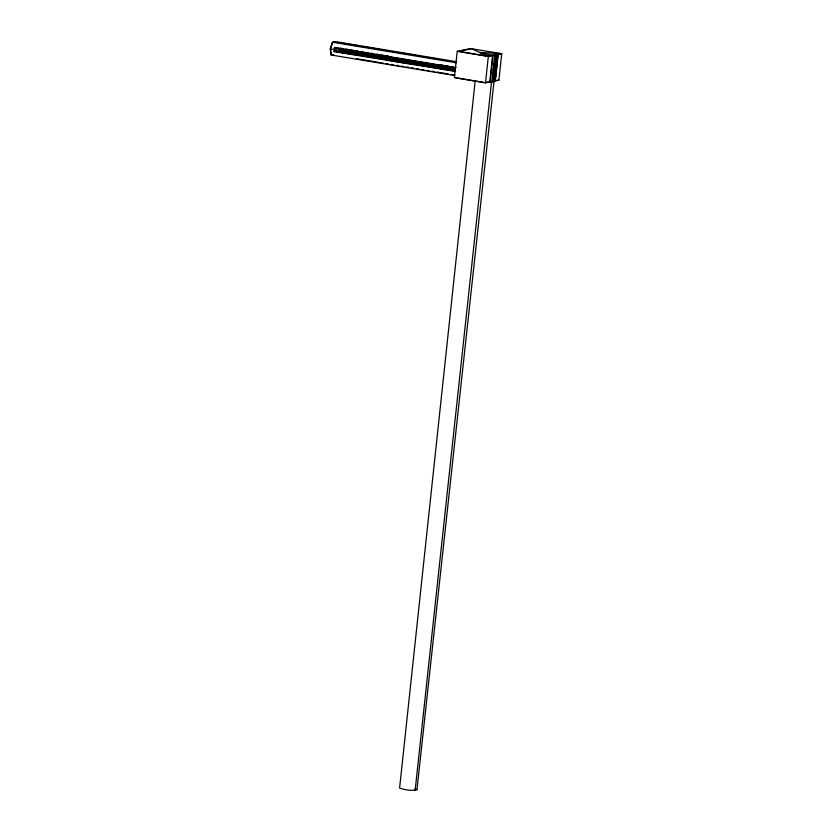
<?xml version="1.0" encoding="UTF-8"?>
<svg xmlns="http://www.w3.org/2000/svg" width="832" height="832" viewBox="0 0 832 832"><rect width="100%" height="100%" fill="white"/><g stroke="black" fill="none" stroke-linecap="round" stroke-linejoin="round"><path stroke-width="1.25" d="M455.614 71.469L334.017 51.626L334.454 47.518L337.927 47.746M335.036 51.168L335.338 48.287L336.274 48.09L335.962 50.981L335.036 51.168L454.522 70.886L454.334 69.514L454.896 69.607M339.019 48.464L338.801 50.513L454.376 69.711M455.114 69.212L339.81 50.066L340.787 49.868L340.933 48.422L340.444 49.941L454.459 68.879M335.369 51.095L335.681 48.214L454.834 68.006L454.178 70.959L454.542 69.472M454.678 71.656L455.114 67.558L456.05 67.361M457.236 51.293L454.418 77.678L485.503 82.846L498.909 80.122L501.727 53.737L470.642 48.568L457.236 51.293L488.322 56.451L501.727 53.737M475.218 80.517L399.599 788.081C404.778 789.828 411.278 791.159 416.967 789.672L494.062 80.964L494.603 80.995L497.422 54.61L496.673 54.382M485.503 82.846L488.322 56.451M415.178 790.036L491.587 81.297L489.57 81.713L490.256 81.879L493.074 55.484L479.71 52.468L500.718 53.56L487.76 56.191L458.692 51.366L471.65 48.734L487.76 56.191M493.334 72.966L493.771 68.869M494.177 65.104L494.572 61.339M494.978 57.564L495.248 55.058M495.81 55.318L492.981 81.692L491.982 81.526L494.801 55.141L496.704 55.13L493.886 81.515L492.877 81.349M454.75 75.525L331.105 54.995L330.273 48.911L332.467 42.214L335.504 41.6L456.602 61.714M454.73 70.845L335.587 51.054L335.4 49.681L335.889 48.173L455.042 67.964M340.475 48.443L339.955 50.034L454.698 68.994M340.163 49.993L340.694 48.402M333.934 42.349L332.53 42.64L330.481 48.87L331.25 54.527L333.798 54.954M335.4 49.681L330.273 48.911M334.017 51.626L334.953 51.428M331.105 54.995L332.623 54.683M491.546 69.784L493.719 69.337M488.467 81.869L484.942 82.586L455.874 77.75M491.296 55.474L492.554 55.588L489.736 81.983L491.005 82.098L495.862 81.11L495.123 80.891L497.942 54.506L497.193 54.278L498.202 54.444L495.383 80.839L493.854 80.777L494.603 80.995M495.695 54.964L496.704 55.13M337.896 42.484L340.434 42.91M342.982 43.326L359.518 46.072M362.066 46.498L364.603 46.925M367.151 47.341L369.699 47.767M372.237 48.194L374.785 48.61M377.333 49.036L379.87 49.452M382.418 49.878L384.956 50.305M387.504 50.721L390.052 51.147M392.59 51.574L395.138 51.99M397.686 52.416L400.223 52.842M402.771 53.258L405.319 53.685M407.857 54.101L410.405 54.527M412.942 54.954L415.49 55.37M418.038 55.796L420.576 56.222M423.124 56.638L425.672 57.065M428.21 57.481L430.758 57.907M433.295 58.334L435.843 58.75M332.467 42.214L456.113 62.754M340.475 48.173L343.013 48.589M345.55 49.015L348.088 49.442M350.636 49.858L353.174 50.284M355.711 50.7L358.249 51.126M360.797 51.542L363.334 51.969M365.872 52.395L368.41 52.811M370.958 53.238L373.495 53.654M376.033 54.08L378.57 54.496M381.108 54.922L383.656 55.338M386.194 55.765L388.731 56.191M440.804 64.834L443.342 65.26M445.89 65.676L448.427 66.102M450.965 66.518L453.502 66.945M334.454 47.518L455.114 67.558M335.338 48.287L454.49 68.068M340.787 49.868L454.802 68.806M357.552 53.279L360.09 53.695M362.627 54.122L365.175 54.538M367.713 54.964L370.25 55.38M372.788 55.806L375.336 56.222M377.874 56.649L380.411 57.075M382.949 57.491L385.497 57.918M388.034 58.334L390.572 58.76M432.484 65.718L435.022 66.144M437.57 66.56L440.107 66.986M442.645 67.402L445.182 67.829M447.73 68.245L450.268 68.671M335.962 50.981L455.114 70.762M336.222 51.646L338.759 52.062M341.307 52.489L343.845 52.905M346.382 53.331L348.92 53.747M351.468 54.174L354.006 54.6M390.832 60.715L393.38 61.131M395.918 61.558L398.455 61.974M400.993 62.4L403.541 62.816M406.078 63.242L408.616 63.669M411.154 64.085L413.702 64.511M441.636 69.15L444.174 69.566M497.9 79.955L498.909 80.122M356.699 58.75L383.417 63.19M385.954 63.606L388.502 64.033M391.04 64.459L393.588 64.875M396.136 65.302L398.674 65.728M401.222 66.144L403.77 66.57M406.307 66.986L408.855 67.413M411.393 67.839L413.941 68.255M416.489 68.682L419.026 69.108M421.574 69.524L424.122 69.95M426.66 70.366L429.208 70.793M431.756 71.219L434.294 71.635M436.842 72.062L448.292 73.965M450.83 74.381L453.378 74.807M414.908 789.069L416.967 789.672M339.331 48.474L339.383 50.534"/></g></svg>
